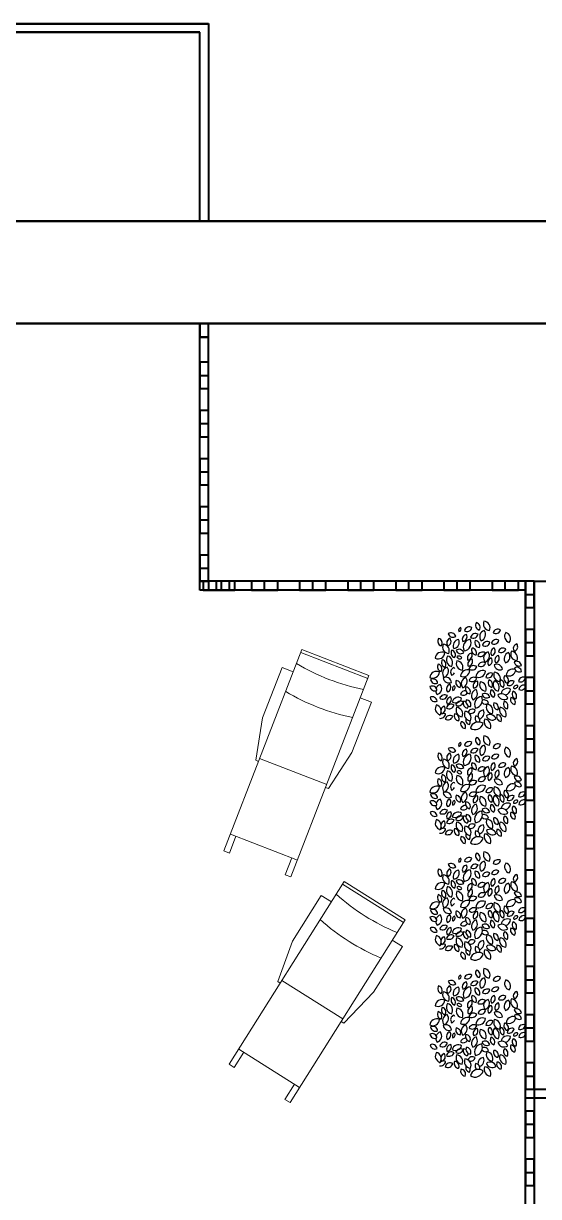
# Model space of a CAD drawing. Header units: inches. Extents: x -422522 to 22891, y -2973 to 414515.
# Drawn here: x 19680 to 19981, y 4748 to 5432 of the extents above; entities that cross this region are included whole.
import ezdxf

# ---------------------------------------------------------------- set-up
doc = ezdxf.new("R2010")
doc.units = ezdxf.units.IN
doc.header["$MEASUREMENT"] = 0
doc.layers.get('0').update_dxf_attribs({"lineweight": 40})
doc.layers.add('ARREDAMENTO', color=8, linetype='Continuous', lineweight=13)

# ---------------------------------------------------------------- blocks, each defined once
blk = doc.blocks.new('SOL')
for p, q in [((-0.6316, 0.1064), (-0.9872, 0.0302)), ((-0.1744, 0.1064), (-0.6316, 0.1064)), ((-0.1744, 0.0048), (-0.1744, 0.1064)), ((-1.6476, -0.6048), (-1.6476, 0.0048)), ((-0.9872, 0.0302), (-0.9872, 0.0048)), ((-0.9618, -0.6048), (-0.9618, 0.0048)), ((0.0034, -0.6048), (0.0034, 0.0048)), ((-0.9872, -0.6302), (-0.9872, -0.6048)), ((-0.6316, -0.7064), (-0.9872, -0.6302)), ((-0.1744, -0.6048), (-0.1744, -0.7064)), ((-0.1744, -0.7064), (-0.6316, -0.7064))]:
    blk.add_line(p, q)
blk.add_lwpolyline([(-1.6476, -0.046), (-1.8, -0.046), (-1.8, 0.0048), (0.0288, 0.0048), (0.0288, -0.6048), (-1.8, -0.6048), (-1.8, -0.554), (-1.6476, -0.554)])
for centre in [(1.4512, -0.3), (1.7052, -0.3)]:
    blk.add_arc(centre, 1.829, 170.40687, 189.59313)

msp = doc.modelspace()

# ---------------------------------------------------------------- linework, layer by layer
for p, q in [((19673.25486, 5431.84005), (19783.25486, 5431.85809)), ((19673.29517, 5431.68492), (19783.29517, 5431.68492)), ((19783.25486, 5431.85809), (19788.25486, 5431.85891)), ((19783.29517, 5431.68492), (19788.29517, 5431.68492)), ((19788.25486, 5431.85891), (19788.27372, 5316.85891)), ((19788.29517, 5431.68492), (19788.29517, 5316.68492)), ((19783.25568, 5426.85809), (19673.25568, 5426.84005)), ((19783.29517, 5426.68492), (19673.29517, 5426.68492)), ((19783.27372, 5316.85809), (19783.25568, 5426.85809)), ((19783.29517, 5316.68492), (19783.29517, 5426.68492)), ((18618.31278, 5316.67576), (20048.94424, 5316.91165)), ((18618.32262, 5316.68396), (20049.2801, 5316.6852)), ((19673.29517, 5316.68492), (19783.29517, 5316.68492)), ((19783.21869, 5234.32029), (19783.30614, 5256.68492)), ((19783.22235, 5234.49345), (19783.30612, 5256.85809)), ((19788.34874, 5106.85792), (19788.29516, 5256.85891)), ((19788.32415, 5106.68393), (19788.29517, 5256.68492)), ((19788.29517, 5249.02674), (19783.18972, 5249.02674)), ((19783.2827, 5101.57847), (19783.21869, 5234.32029)), ((19788.32267, 5106.68393), (19788.32267, 5234.15262)), ((19783.21869, 5226.66211), (19788.32415, 5226.66211)), ((19783.21869, 5198.58211), (19788.32415, 5198.58211)), ((19783.21869, 5170.50211), (19788.32415, 5170.50211)), ((19783.21869, 5142.42211), (19788.32415, 5142.42211)), ((19783.21869, 5114.34211), (19788.32415, 5114.34211)), ((19787.53142, 5106.68393), (19783.21869, 5106.68393)), ((19856.75176, 5101.57847), (19783.2827, 5101.57847)), ((19978.32267, 5106.68393), (19788.32267, 5106.68393)), ((19978.32267, 5106.68393), (19788.34874, 5106.85792)), ((19792.93358, 5101.57847), (19792.93358, 5106.68393)), ((19795.98233, 5101.57847), (19795.98233, 5106.68393)), ((19821.01358, 5101.57847), (19821.01358, 5106.68393)), ((19849.09358, 5101.57847), (19849.09358, 5106.68393)), ((19973.21722, 5101.57847), (19856.75176, 5101.57847)), ((19877.16994, 5101.57847), (19877.16994, 5106.68393)), ((19905.24994, 5101.57847), (19905.24994, 5106.68393)), ((19933.32994, 5101.57847), (19933.32994, 5106.68393)), ((19961.40994, 5101.57847), (19961.40994, 5106.68393)), ((19973.21722, 4979.04756), (19973.21722, 5106.68393)), ((19978.32267, 5106.68393), (20290.34628, 5106.68393)), ((19973.21722, 5099.02575), (19978.32267, 5099.02575)), ((19973.21722, 5070.94575), (19978.32267, 5070.94575)), ((19973.21722, 5042.86575), (19978.32267, 5042.86575)), ((19973.21722, 5014.78575), (19978.32267, 5014.78575)), ((19973.21722, 4986.70575), (19978.32267, 4986.70575)), ((19973.21722, 4838.6512), (19973.21722, 4979.04756)), ((19973.21722, 4958.62938), (19978.32267, 4958.62938)), ((19973.21722, 4930.54938), (19978.32267, 4930.54938)), ((19973.21722, 4902.46938), (19978.32267, 4902.46938)), ((19973.21722, 4874.38938), (19978.32267, 4874.38938)), ((19973.21722, 4846.30938), (19978.32267, 4846.30938)), ((19973.21722, 4698.25484), (19973.21722, 4838.6512)), ((19973.21722, 4818.23302), (19978.32267, 4818.23302)), ((19973.30249, 4805.57401), (20183.40795, 4805.60848)), ((19973.21722, 4790.15302), (19978.32267, 4790.15302)), ((19973.21722, 4762.07302), (19978.32267, 4762.07302))]:
    msp.add_line(p, q)
at = {"color": 5}
for p, q in [((18484.06238, 5316.68396), (20514.24969, 5316.68396)), ((20646.47315, 5256.68393), (18457.36043, 5256.68393)), ((18668.32267, 5256.68393), (20646.90269, 5257.64911))]:
    msp.add_line(p, q, dxfattribs=at)
for points in [[(19788.29641, 5249.20073), (19788.29516, 5256.85891), (19783.1897, 5256.85807), (19783.19096, 5249.19989)], [(19788.29517, 5249.02674), (19788.29517, 5256.68492), (19783.18972, 5256.68492), (19783.18972, 5249.02674)], [(19783.21869, 5234.32029), (19783.21869, 5219.00393), (19788.32415, 5219.00393), (19788.32415, 5234.32029)], [(19783.21869, 5206.24029), (19783.21869, 5190.92393), (19788.32415, 5190.92393), (19788.32415, 5206.24029)], [(19783.21869, 5178.16029), (19783.21869, 5162.84393), (19788.32415, 5162.84393), (19788.32415, 5178.16029)], [(19783.21869, 5150.08029), (19783.21869, 5134.76393), (19788.32415, 5134.76393), (19788.32415, 5150.08029)], [(19783.21869, 5122.00029), (19783.21869, 5106.68393), (19788.32415, 5106.68393), (19788.32415, 5122.00029)], [(19785.2754, 5101.57847), (19800.59176, 5101.57847), (19800.59176, 5106.68393), (19785.2754, 5106.68393)], [(19788.32415, 5101.57847), (19803.64051, 5101.57847), (19803.64051, 5106.68393), (19788.32415, 5106.68393)], [(19813.3554, 5101.57847), (19828.67176, 5101.57847), (19828.67176, 5106.68393), (19813.3554, 5106.68393)], [(19841.4354, 5101.57847), (19856.75176, 5101.57847), (19856.75176, 5106.68393), (19841.4354, 5106.68393)], [(19869.51176, 5101.57847), (19884.82812, 5101.57847), (19884.82812, 5106.68393), (19869.51176, 5106.68393)], [(19897.59176, 5101.57847), (19912.90812, 5101.57847), (19912.90812, 5106.68393), (19897.59176, 5106.68393)], [(19925.67176, 5101.57847), (19940.98812, 5101.57847), (19940.98812, 5106.68393), (19925.67176, 5106.68393)], [(19953.75176, 5101.57847), (19969.06812, 5101.57847), (19969.06812, 5106.68393), (19953.75176, 5106.68393)], [(19973.21722, 5106.68393), (19973.21722, 5091.36756), (19978.32267, 5091.36756), (19978.32267, 5106.68393)], [(19973.21722, 5078.60393), (19973.21722, 5063.28756), (19978.32267, 5063.28756), (19978.32267, 5078.60393)], [(19973.21722, 5050.52393), (19973.21722, 5035.20756), (19978.32267, 5035.20756), (19978.32267, 5050.52393)], [(19973.21722, 5022.44393), (19973.21722, 5007.12756), (19978.32267, 5007.12756), (19978.32267, 5022.44393)], [(19973.21722, 4994.36393), (19973.21722, 4979.04756), (19978.32267, 4979.04756), (19978.32267, 4994.36393)], [(19973.21722, 4966.28756), (19973.21722, 4950.9712), (19978.32267, 4950.9712), (19978.32267, 4966.28756)], [(19973.21722, 4938.20756), (19973.21722, 4922.8912), (19978.32267, 4922.8912), (19978.32267, 4938.20756)], [(19973.21722, 4910.12756), (19973.21722, 4894.8112), (19978.32267, 4894.8112), (19978.32267, 4910.12756)], [(19973.21722, 4882.04756), (19973.21722, 4866.7312), (19978.32267, 4866.7312), (19978.32267, 4882.04756)], [(19973.21722, 4853.96756), (19973.21722, 4838.6512), (19978.32267, 4838.6512), (19978.32267, 4853.96756)], [(19973.21722, 4825.8912), (19973.21722, 4810.57484), (19978.32267, 4810.57484), (19978.32267, 4825.8912)], [(19973.21722, 4797.8112), (19973.21722, 4782.49484), (19978.32267, 4782.49484), (19978.32267, 4797.8112)], [(19973.21722, 4769.7312), (19973.21722, 4754.41484), (19978.32267, 4754.41484), (19978.32267, 4769.7312)]]:
    msp.add_lwpolyline(points, close=True)
for points in [[(19788.34874, 5106.85792), (19978.32267, 5106.68393), (19978.32267, 4396.68393), (19328.32267, 4396.68393)], [(19973.30249, 4805.57401), (19973.30167, 4810.57401), (20188.40713, 4810.6093), (20188.44157, 4600.6093), (19978.44157, 4600.57485), (19978.42435, 4705.57485)]]:
    msp.add_lwpolyline(points)
at = {"layer": 'ARREDAMENTO', "linetype": 'ByBlock', "lineweight": -3}
for points in [[(19946.18111, 5078.21182, 0.535384098), (19944.61868, 5082.60221, 0.500202541)], [(19949.03016, 5083.47074, 0.535384098), (19952.26816, 5078.01223, 0.500202541)], [(19928.1625, 5076.06343, 0.535384098), (19932.59786, 5074.63364, 0.500202541)], [(19934.36421, 5077.36688, 0.535384098), (19935.58324, 5079.66041, 0.500202541)], [(19936.63858, 5071.57141, 0.535384098), (19938.82572, 5075.6864, 0.500202541)], [(19937.63776, 5077.98831, 0.535384098), (19941.97715, 5079.68727, 0.500202541)], [(19941.20717, 5074.08508, 0.535384098), (19945.54655, 5075.78405, 0.500202541)], [(19949.17202, 5078.01899, 0.535384098), (19947.36127, 5072.04242, 0.500202541)], [(19954.36555, 5076.67195, 0.535384098), (19958.70493, 5078.37092, 0.500202541)], [(19963.7616, 5071.05961, 0.535384098), (19961.70313, 5076.84385, 0.500202541)], [(19924.12642, 5068.9736, 0.535384098), (19922.56399, 5073.36399, 0.500202541)], [(19925.27387, 5069.99412, 0.535384098), (19928.51187, 5064.5356, 0.500202541)], [(19927.82813, 5069.00787, 0.535384098), (19929.17937, 5073.46779, 0.500202541)], [(19931.41281, 5067.536, 0.535384098), (19934.17636, 5072.74616, 0.500202541)], [(19937.41695, 5066.16984, 0.535384098), (19940.99516, 5072.90205, 0.500202541)], [(19942.03756, 5067.74922, 0.535384098), (19944.47281, 5063.77602, 0.500202541)], [(19943.94312, 5072.11468, 0.535384098), (19946.37838, 5068.14149, 0.500202541)], [(19948.17741, 5069.43848, 0.535384098), (19952.5168, 5071.13745, 0.500202541)], [(19955.03233, 5067.79841, 0.535384098), (19953.68109, 5063.33849, 0.500202541)], [(19953.37052, 5070.59678, 0.535384098), (19957.70991, 5072.29575, 0.500202541)], [(19961.81124, 5067.26566, 0.535384098), (19957.44774, 5065.62962, 0.500202541)], [(19968.17784, 5070.19518, 0.535384098), (19966.74092, 5065.76212, 0.500202541)], [(19920.54169, 5061.85092, 0.535384098), (19926.20389, 5065.08227, 0.500202541)], [(19926.28029, 5056.48581, 0.535384098), (19924.71785, 5060.87621, 0.500202541)], [(19929.98918, 5057.04431, 0.535384098), (19927.83216, 5063.10548, 0.500202541)], [(19931.83632, 5062.22748, 0.535384098), (19930.27389, 5066.61788, 0.500202541)], [(19932.75077, 5066.49464, 0.535384098), (19937.18613, 5065.06485, 0.500202541)], [(19933.25466, 5060.36859, 0.535384098), (19936.49266, 5054.91007, 0.500202541)], [(19933.23618, 5062.7509, 0.535384098), (19936.14489, 5061.81324, 0.500202541)], [(19939.60706, 5060.70663, 0.535384098), (19941.79421, 5064.82162, 0.500202541)], [(19939.87085, 5057.20768, 0.535384098), (19942.05799, 5061.32267, 0.500202541)], [(19945.36394, 5063.33011, 0.535384098), (19949.70332, 5065.02908, 0.500202541)], [(19951.48183, 5065.54123, 0.535384098), (19949.67109, 5059.56466, 0.500202541)], [(19953.2676, 5062.01121, 0.535384098), (19951.91636, 5057.55129, 0.500202541)], [(19957.42856, 5063.50152, 0.535384098), (19955.99164, 5059.06846, 0.500202541)], [(19963.4237, 5065.10313, 0.535384098), (19961.61296, 5059.12656, 0.500202541)], [(19965.00198, 5065.91683, 0.535384098), (19968.23998, 5060.45831, 0.500202541)], [(19917.43199, 5050.61879, 0.535384098), (19923.10288, 5053.8551, 0.500202541)], [(19922.3639, 5058.41663, 0.535384098), (19924.01675, 5054.05947, 0.500202541)], [(19927.55564, 5056.63763, 0.535384098), (19925.74489, 5050.66106, 0.500202541)], [(19935.23166, 5051.39042, 0.535384098), (19940.83902, 5054.74601, 0.500202541)], [(19944.76528, 5056.80358, 0.535384098), (19940.26519, 5055.59279, 0.500202541)], [(19949.87018, 5054.32961, 0.535384098), (19944.26282, 5050.97402, 0.500202541)], [(19945.6418, 5057.47587, 0.535384098), (19950.0053, 5059.11191, 0.500202541)], [(19955.0585, 5053.74668, 0.535384098), (19958.2965, 5048.28816, 0.500202541)], [(19955.01953, 5057.9743, 0.535384098), (19959.82641, 5055.4095, 0.500202541)], [(19966.69983, 5059.72974, 0.535384098), (19970.85281, 5057.61561, 0.500202541)], [(19970.92064, 5054.14748, 0.535384098), (19966.76766, 5056.26161, 0.500202541)], [(19921.98995, 5047.31676, 0.535384098), (19917.83697, 5049.43088, 0.500202541)], [(19930.08231, 5047.74573, 0.535384098), (19925.27543, 5050.31053, 0.500202541)], [(19927.67329, 5042.21852, 0.535384098), (19929.11021, 5046.65158, 0.500202541)], [(19935.15608, 5044.85061, 0.535384098), (19932.77853, 5048.8586, 0.500202541)], [(19938.45052, 5050.60082, 0.535384098), (19936.63978, 5044.62425, 0.500202541)], [(19940.33657, 5048.91645, 0.535384098), (19944.83665, 5050.12724, 0.500202541)], [(19945.23099, 5048.51235, 0.535384098), (19943.04385, 5044.39736, 0.500202541)], [(19946.83742, 5048.05557, 0.535384098), (19950.07542, 5042.59706, 0.500202541)], [(19954.18924, 5052.98368, 0.535384098), (19950.19044, 5050.5907, 0.500202541)], [(19951.95699, 5049.20152, 0.535384098), (19953.60984, 5044.84436, 0.500202541)], [(19955.11267, 5048.67572, 0.535384098), (19957.26968, 5042.61455, 0.500202541)], [(19958.82156, 5049.23422, 0.535384098), (19960.38399, 5044.84382, 0.500202541)], [(19962.73794, 5047.3034, 0.535384098), (19961.08509, 5051.66056, 0.500202541)], [(19966.58966, 5048.45154, 0.535384098), (19962.59087, 5046.05855, 0.500202541)], [(19973.21722, 5050.52393, 0.535384098), (19969.16981, 5048.21412, 0.500202541)], [(19921.61422, 5043.08129, 0.535384098), (19917.50275, 5045.27504, 0.500202541)], [(19923.2906, 5038.45437, 0.535384098), (19927.6541, 5040.09041, 0.500202541)], [(19930.92459, 5043.07543, 0.535384098), (19931.81093, 5045.80991, 0.500202541)], [(19940.82432, 5041.04082, 0.535384098), (19938.44677, 5045.04882, 0.500202541)], [(19944.42116, 5043.64009, 0.535384098), (19942.61042, 5037.66352, 0.500202541)], [(19952.35107, 5039.22539, 0.535384098), (19947.91571, 5040.65518, 0.500202541)], [(19953.26552, 5043.49255, 0.535384098), (19954.82795, 5039.10215, 0.500202541)], [(19962.89128, 5038.46798, 0.535384098), (19957.10475, 5040.3279, 0.500202541)], [(19966.0378, 5042.55998, 0.535384098), (19967.60023, 5038.16959, 0.500202541)], [(19968.85447, 5045.86144, 0.535384098), (19966.17989, 5044.33509, 0.500202541)], [(19973.43751, 5045.90463, 0.535384098), (19969.43872, 5043.51164, 0.500202541)], [(19917.6027, 5039.07187, 0.535384098), (19921.71417, 5036.87812, 0.500202541)], [(19921.34025, 5034.66042, 0.535384098), (19923.39871, 5028.87619, 0.500202541)], [(19924.42609, 5029.44717, 0.535384098), (19925.77733, 5033.90709, 0.500202541)], [(19931.54611, 5034.45344, 0.535384098), (19927.18261, 5032.8174, 0.500202541)], [(19929.73057, 5039.25375, 0.535384098), (19927.54693, 5035.13689, 0.500202541)], [(19935.99624, 5038.41511, 0.535384098), (19930.53997, 5036.36935, 0.500202541)], [(19936.92443, 5036.28155, 0.535384098), (19932.58505, 5034.58258, 0.500202541)], [(19933.07565, 5033.22297, 0.535384098), (19936.31365, 5027.76445, 0.500202541)], [(19941.15872, 5033.60535, 0.535384098), (19938.72346, 5037.57854, 0.500202541)], [(19947.6849, 5039.5502, 0.535384098), (19944.10668, 5032.81798, 0.500202541)], [(19950.73165, 5035.0033, 0.535384098), (19953.96964, 5029.54479, 0.500202541)], [(19957.1796, 5031.76932, 0.535384098), (19954.80205, 5035.77732, 0.500202541)], [(19958.45817, 5033.20935, 0.535384098), (19961.69617, 5027.75084, 0.500202541)], [(19960.97542, 5036.74644, 0.535384098), (19962.53785, 5032.35604, 0.500202541)], [(19967.04998, 5034.87614, 0.535384098), (19964.67243, 5038.88413, 0.500202541)], [(19930.7977, 5027.96553, 0.535384098), (19926.4342, 5026.32948, 0.500202541)], [(19934.24198, 5025.36203, 0.535384098), (19931.86443, 5029.37003, 0.500202541)], [(19941.0999, 5025.38991, 0.535384098), (19937.8619, 5030.84843, 0.500202541)], [(19949.51741, 5026.29441, 0.535384098), (19952.75541, 5020.83589, 0.500202541)], [(19955.98946, 5026.45364, 0.535384098), (19950.40517, 5028.24856, 0.500202541)], [(19958.9902, 5024.97753, 0.535384098), (19956.61265, 5028.98552, 0.500202541)], [(19938.00936, 5020.81718, 0.535384098), (19935.63181, 5024.82517, 0.500202541)], [(19941.08473, 5021.13487, 0.535384098), (19948.47844, 5023.90706, 0.500202541)], [(19934.36421, 5010.4571, 0.535384098), (19935.58324, 5012.75062, 0.500202541)], [(19937.63776, 5011.07852, 0.535384098), (19941.97715, 5012.77749, 0.500202541)], [(19946.18111, 5011.30203, 0.535384098), (19944.61868, 5015.69243, 0.500202541)], [(19949.03016, 5016.56096, 0.535384098), (19952.26816, 5011.10244, 0.500202541)], [(19924.12642, 5002.06381, 0.535384098), (19922.56399, 5006.4542, 0.500202541)], [(19927.82813, 5002.09808, 0.535384098), (19929.17937, 5006.558, 0.500202541)], [(19928.1625, 5009.15364, 0.535384098), (19932.59786, 5007.72385, 0.500202541)], [(19931.41281, 5000.62621, 0.535384098), (19934.17636, 5005.83637, 0.500202541)], [(19936.63858, 5004.66162, 0.535384098), (19938.82572, 5008.77661, 0.500202541)], [(19937.41695, 4999.26005, 0.535384098), (19940.99516, 5005.99227, 0.500202541)], [(19941.20717, 5007.17529, 0.535384098), (19945.54655, 5008.87426, 0.500202541)], [(19949.17202, 5011.1092, 0.535384098), (19947.36127, 5005.13263, 0.500202541)], [(19953.37052, 5003.687, 0.535384098), (19957.70991, 5005.38597, 0.500202541)], [(19954.36555, 5009.76217, 0.535384098), (19958.70493, 5011.46113, 0.500202541)], [(19963.7616, 5004.14982, 0.535384098), (19961.70313, 5009.93406, 0.500202541)], [(19925.27387, 5003.08433, 0.535384098), (19928.51187, 4997.62582, 0.500202541)], [(19931.83632, 4995.3177, 0.535384098), (19930.27389, 4999.70809, 0.500202541)], [(19932.75077, 4999.58486, 0.535384098), (19937.18613, 4998.15506, 0.500202541)], [(19942.03756, 5000.83943, 0.535384098), (19944.47281, 4996.86624, 0.500202541)], [(19943.94312, 5005.2049, 0.535384098), (19946.37838, 5001.2317, 0.500202541)], [(19948.17741, 5002.52869, 0.535384098), (19952.5168, 5004.22766, 0.500202541)], [(19955.03233, 5000.88863, 0.535384098), (19953.68109, 4996.42871, 0.500202541)], [(19961.81124, 5000.35587, 0.535384098), (19957.44774, 4998.71983, 0.500202541)], [(19965.00198, 4999.00704, 0.535384098), (19968.23998, 4993.54852, 0.500202541)], [(19968.17784, 5003.2854, 0.535384098), (19966.74092, 4998.85234, 0.500202541)], [(19920.54169, 4994.94113, 0.535384098), (19926.20389, 4998.17248, 0.500202541)], [(19926.28029, 4989.57603, 0.535384098), (19924.71785, 4993.96642, 0.500202541)], [(19929.98918, 4990.13453, 0.535384098), (19927.83216, 4996.19569, 0.500202541)], [(19933.25466, 4993.4588, 0.535384098), (19936.49266, 4988.00029, 0.500202541)], [(19933.23618, 4995.84111, 0.535384098), (19936.14489, 4994.90345, 0.500202541)], [(19939.60706, 4993.79684, 0.535384098), (19941.79421, 4997.91183, 0.500202541)], [(19939.87085, 4990.2979, 0.535384098), (19942.05799, 4994.41289, 0.500202541)], [(19945.36394, 4996.42032, 0.535384098), (19949.70332, 4998.11929, 0.500202541)], [(19945.6418, 4990.56608, 0.535384098), (19950.0053, 4992.20212, 0.500202541)], [(19951.48183, 4998.63145, 0.535384098), (19949.67109, 4992.65488, 0.500202541)], [(19953.2676, 4995.10142, 0.535384098), (19951.91636, 4990.6415, 0.500202541)], [(19957.42856, 4996.59173, 0.535384098), (19955.99164, 4992.15867, 0.500202541)], [(19963.4237, 4998.19334, 0.535384098), (19961.61296, 4992.21677, 0.500202541)], [(19966.69983, 4992.81996, 0.535384098), (19970.85281, 4990.70583, 0.500202541)], [(19917.43199, 4983.709, 0.535384098), (19923.10288, 4986.94531, 0.500202541)], [(19922.3639, 4991.50684, 0.535384098), (19924.01675, 4987.14968, 0.500202541)], [(19927.55564, 4989.72784, 0.535384098), (19925.74489, 4983.75127, 0.500202541)], [(19935.23166, 4984.48064, 0.535384098), (19940.83902, 4987.83622, 0.500202541)], [(19944.76528, 4989.8938, 0.535384098), (19940.26519, 4988.683, 0.500202541)], [(19949.87018, 4987.41982, 0.535384098), (19944.26282, 4984.06424, 0.500202541)], [(19954.18924, 4986.0739, 0.535384098), (19950.19044, 4983.68091, 0.500202541)], [(19955.0585, 4986.83689, 0.535384098), (19958.2965, 4981.37838, 0.500202541)], [(19955.01953, 4991.06452, 0.535384098), (19959.82641, 4988.49972, 0.500202541)], [(19970.92064, 4987.2377, 0.535384098), (19966.76766, 4989.35182, 0.500202541)], [(19921.61422, 4976.17151, 0.535384098), (19917.50275, 4978.36526, 0.500202541)], [(19921.98995, 4980.40697, 0.535384098), (19917.83697, 4982.5211, 0.500202541)], [(19930.08231, 4980.83594, 0.535384098), (19925.27543, 4983.40074, 0.500202541)], [(19927.67329, 4975.30873, 0.535384098), (19929.11021, 4979.74179, 0.500202541)], [(19930.92459, 4976.16564, 0.535384098), (19931.81093, 4978.90012, 0.500202541)], [(19935.15608, 4977.94082, 0.535384098), (19932.77853, 4981.94882, 0.500202541)], [(19938.45052, 4983.69103, 0.535384098), (19936.63978, 4977.71446, 0.500202541)], [(19940.33657, 4982.00666, 0.535384098), (19944.83665, 4983.21746, 0.500202541)], [(19945.23099, 4981.60256, 0.535384098), (19943.04385, 4977.48757, 0.500202541)], [(19946.83742, 4981.14579, 0.535384098), (19950.07542, 4975.68727, 0.500202541)], [(19951.95699, 4982.29173, 0.535384098), (19953.60984, 4977.93457, 0.500202541)], [(19955.11267, 4981.76593, 0.535384098), (19957.26968, 4975.70477, 0.500202541)], [(19958.82156, 4982.32443, 0.535384098), (19960.38399, 4977.93404, 0.500202541)], [(19962.73794, 4980.39362, 0.535384098), (19961.08509, 4984.75078, 0.500202541)], [(19966.58966, 4981.54175, 0.535384098), (19962.59087, 4979.14877, 0.500202541)], [(19968.85447, 4978.95166, 0.535384098), (19966.17989, 4977.4253, 0.500202541)], [(19973.21722, 4983.61414, 0.535384098), (19969.16981, 4981.30433, 0.500202541)], [(19973.43751, 4978.99484, 0.535384098), (19969.43872, 4976.60186, 0.500202541)], [(19917.6027, 4972.16209, 0.535384098), (19921.71417, 4969.96833, 0.500202541)], [(19923.2906, 4971.54459, 0.535384098), (19927.6541, 4973.18063, 0.500202541)], [(19929.73057, 4972.34396, 0.535384098), (19927.54693, 4968.22711, 0.500202541)], [(19935.99624, 4971.50532, 0.535384098), (19930.53997, 4969.45956, 0.500202541)], [(19940.82432, 4974.13104, 0.535384098), (19938.44677, 4978.13903, 0.500202541)], [(19944.42116, 4976.7303, 0.535384098), (19942.61042, 4970.75373, 0.500202541)], [(19947.6849, 4972.64041, 0.535384098), (19944.10668, 4965.90819, 0.500202541)], [(19952.35107, 4972.3156, 0.535384098), (19947.91571, 4973.7454, 0.500202541)], [(19953.26552, 4976.58276, 0.535384098), (19954.82795, 4972.19237, 0.500202541)], [(19962.89128, 4971.55819, 0.535384098), (19957.10475, 4973.41812, 0.500202541)], [(19967.04998, 4967.96635, 0.535384098), (19964.67243, 4971.97435, 0.500202541)], [(19966.0378, 4975.6502, 0.535384098), (19967.60023, 4971.2598, 0.500202541)], [(19921.34025, 4967.75064, 0.535384098), (19923.39871, 4961.9664, 0.500202541)], [(19924.42609, 4962.53738, 0.535384098), (19925.77733, 4966.99731, 0.500202541)], [(19931.54611, 4967.54366, 0.535384098), (19927.18261, 4965.90761, 0.500202541)], [(19936.92443, 4969.37176, 0.535384098), (19932.58505, 4967.6728, 0.500202541)], [(19933.07565, 4966.31318, 0.535384098), (19936.31365, 4960.85466, 0.500202541)], [(19941.15872, 4966.69556, 0.535384098), (19938.72346, 4970.66876, 0.500202541)], [(19950.73165, 4968.09352, 0.535384098), (19953.96964, 4962.635, 0.500202541)], [(19957.1796, 4964.85954, 0.535384098), (19954.80205, 4968.86753, 0.500202541)], [(19958.45817, 4966.29957, 0.535384098), (19961.69617, 4960.84105, 0.500202541)], [(19960.97542, 4969.83665, 0.535384098), (19962.53785, 4965.44626, 0.500202541)], [(19930.7977, 4961.05574, 0.535384098), (19926.4342, 4959.4197, 0.500202541)], [(19934.24198, 4958.45225, 0.535384098), (19931.86443, 4962.46024, 0.500202541)], [(19938.00936, 4953.90739, 0.535384098), (19935.63181, 4957.91539, 0.500202541)], [(19941.0999, 4958.48012, 0.535384098), (19937.8619, 4963.93864, 0.500202541)], [(19941.08473, 4954.22509, 0.535384098), (19948.47844, 4956.99727, 0.500202541)], [(19949.51741, 4959.38462, 0.535384098), (19952.75541, 4953.92611, 0.500202541)], [(19955.98946, 4959.54385, 0.535384098), (19950.40517, 4961.33877, 0.500202541)], [(19958.9902, 4958.06774, 0.535384098), (19956.61265, 4962.07573, 0.500202541)], [(19934.36421, 4942.96375, 0.535384098), (19935.58324, 4945.25727, 0.500202541)], [(19937.63776, 4943.58517, 0.535384098), (19941.97715, 4945.28414, 0.500202541)], [(19946.18111, 4943.80868, 0.535384098), (19944.61868, 4948.19908, 0.500202541)], [(19949.03016, 4949.06761, 0.535384098), (19952.26816, 4943.60909, 0.500202541)], [(19954.36555, 4942.26882, 0.535384098), (19958.70493, 4943.96779, 0.500202541)], [(19924.12642, 4934.57046, 0.535384098), (19922.56399, 4938.96086, 0.500202541)], [(19927.82813, 4934.60473, 0.535384098), (19929.17937, 4939.06465, 0.500202541)], [(19928.1625, 4941.6603, 0.535384098), (19932.59786, 4940.2305, 0.500202541)], [(19931.41281, 4933.13287, 0.535384098), (19934.17636, 4938.34303, 0.500202541)], [(19936.63858, 4937.16827, 0.535384098), (19938.82572, 4941.28327, 0.500202541)], [(19937.41695, 4931.7667, 0.535384098), (19940.99516, 4938.49892, 0.500202541)], [(19941.20717, 4939.68194, 0.535384098), (19945.54655, 4941.38091, 0.500202541)], [(19943.94312, 4937.71155, 0.535384098), (19946.37838, 4933.73835, 0.500202541)], [(19949.17202, 4943.61585, 0.535384098), (19947.36127, 4937.63928, 0.500202541)], [(19953.37052, 4936.19365, 0.535384098), (19957.70991, 4937.89262, 0.500202541)], [(19963.7616, 4936.65647, 0.535384098), (19961.70313, 4942.44071, 0.500202541)], [(19920.54169, 4927.44778, 0.535384098), (19926.20389, 4930.67913, 0.500202541)], [(19925.27387, 4935.59099, 0.535384098), (19928.51187, 4930.13247, 0.500202541)], [(19931.83632, 4927.82435, 0.535384098), (19930.27389, 4932.21474, 0.500202541)], [(19932.75077, 4932.09151, 0.535384098), (19937.18613, 4930.66171, 0.500202541)], [(19939.60706, 4926.30349, 0.535384098), (19941.79421, 4930.41848, 0.500202541)], [(19942.03756, 4933.34609, 0.535384098), (19944.47281, 4929.37289, 0.500202541)], [(19945.36394, 4928.92697, 0.535384098), (19949.70332, 4930.62594, 0.500202541)], [(19948.17741, 4935.03535, 0.535384098), (19952.5168, 4936.73431, 0.500202541)], [(19951.48183, 4931.1381, 0.535384098), (19949.67109, 4925.16153, 0.500202541)], [(19955.03233, 4933.39528, 0.535384098), (19953.68109, 4928.93536, 0.500202541)], [(19961.81124, 4932.86253, 0.535384098), (19957.44774, 4931.22648, 0.500202541)], [(19963.4237, 4930.69999, 0.535384098), (19961.61296, 4924.72342, 0.500202541)], [(19965.00198, 4931.51369, 0.535384098), (19968.23998, 4926.05517, 0.500202541)], [(19968.17784, 4935.79205, 0.535384098), (19966.74092, 4931.35899, 0.500202541)], [(19922.3639, 4924.01349, 0.535384098), (19924.01675, 4919.65633, 0.500202541)], [(19926.28029, 4922.08268, 0.535384098), (19924.71785, 4926.47307, 0.500202541)], [(19929.98918, 4922.64118, 0.535384098), (19927.83216, 4928.70234, 0.500202541)], [(19933.25466, 4925.96545, 0.535384098), (19936.49266, 4920.50694, 0.500202541)], [(19933.23618, 4928.34776, 0.535384098), (19936.14489, 4927.4101, 0.500202541)], [(19939.87085, 4922.80455, 0.535384098), (19942.05799, 4926.91954, 0.500202541)], [(19945.6418, 4923.07274, 0.535384098), (19950.0053, 4924.70878, 0.500202541)], [(19953.2676, 4927.60807, 0.535384098), (19951.91636, 4923.14815, 0.500202541)], [(19955.01953, 4923.57117, 0.535384098), (19959.82641, 4921.00637, 0.500202541)], [(19957.42856, 4929.09838, 0.535384098), (19955.99164, 4924.66532, 0.500202541)], [(19966.69983, 4925.32661, 0.535384098), (19970.85281, 4923.21248, 0.500202541)], [(19917.43199, 4916.21565, 0.535384098), (19923.10288, 4919.45196, 0.500202541)], [(19927.55564, 4922.23449, 0.535384098), (19925.74489, 4916.25792, 0.500202541)], [(19935.23166, 4916.98729, 0.535384098), (19940.83902, 4920.34287, 0.500202541)], [(19944.76528, 4922.40045, 0.535384098), (19940.26519, 4921.18965, 0.500202541)], [(19949.87018, 4919.92647, 0.535384098), (19944.26282, 4916.57089, 0.500202541)], [(19954.18924, 4918.58055, 0.535384098), (19950.19044, 4916.18757, 0.500202541)], [(19955.0585, 4919.34354, 0.535384098), (19958.2965, 4913.88503, 0.500202541)], [(19962.73794, 4912.90027, 0.535384098), (19961.08509, 4917.25743, 0.500202541)], [(19970.92064, 4919.74435, 0.535384098), (19966.76766, 4921.85848, 0.500202541)], [(19921.61422, 4908.67816, 0.535384098), (19917.50275, 4910.87191, 0.500202541)], [(19921.98995, 4912.91362, 0.535384098), (19917.83697, 4915.02775, 0.500202541)], [(19930.08231, 4913.34259, 0.535384098), (19925.27543, 4915.90739, 0.500202541)], [(19927.67329, 4907.81538, 0.535384098), (19929.11021, 4912.24844, 0.500202541)], [(19930.92459, 4908.67229, 0.535384098), (19931.81093, 4911.40678, 0.500202541)], [(19935.15608, 4910.44747, 0.535384098), (19932.77853, 4914.45547, 0.500202541)], [(19938.45052, 4916.19768, 0.535384098), (19936.63978, 4910.22112, 0.500202541)], [(19940.82432, 4906.63769, 0.535384098), (19938.44677, 4910.64568, 0.500202541)], [(19940.33657, 4914.51331, 0.535384098), (19944.83665, 4915.72411, 0.500202541)], [(19945.23099, 4914.10922, 0.535384098), (19943.04385, 4909.99422, 0.500202541)], [(19946.83742, 4913.65244, 0.535384098), (19950.07542, 4908.19392, 0.500202541)], [(19951.95699, 4914.79838, 0.535384098), (19953.60984, 4910.44122, 0.500202541)], [(19955.11267, 4914.27258, 0.535384098), (19957.26968, 4908.21142, 0.500202541)], [(19958.82156, 4914.83108, 0.535384098), (19960.38399, 4910.44069, 0.500202541)], [(19966.58966, 4914.0484, 0.535384098), (19962.59087, 4911.65542, 0.500202541)], [(19968.85447, 4911.45831, 0.535384098), (19966.17989, 4909.93195, 0.500202541)], [(19973.21722, 4916.12079, 0.535384098), (19969.16981, 4913.81098, 0.500202541)], [(19973.43751, 4911.50149, 0.535384098), (19969.43872, 4909.10851, 0.500202541)], [(19917.6027, 4904.66874, 0.535384098), (19921.71417, 4902.47499, 0.500202541)], [(19923.2906, 4904.05124, 0.535384098), (19927.6541, 4905.68728, 0.500202541)], [(19929.73057, 4904.85061, 0.535384098), (19927.54693, 4900.73376, 0.500202541)], [(19935.99624, 4904.01198, 0.535384098), (19930.53997, 4901.96621, 0.500202541)], [(19941.15872, 4899.20221, 0.535384098), (19938.72346, 4903.17541, 0.500202541)], [(19944.42116, 4909.23695, 0.535384098), (19942.61042, 4903.26038, 0.500202541)], [(19947.6849, 4905.14706, 0.535384098), (19944.10668, 4898.41484, 0.500202541)], [(19952.35107, 4904.82225, 0.535384098), (19947.91571, 4906.25205, 0.500202541)], [(19953.26552, 4909.08941, 0.535384098), (19954.82795, 4904.69902, 0.500202541)], [(19962.89128, 4904.06484, 0.535384098), (19957.10475, 4905.92477, 0.500202541)], [(19967.04998, 4900.473, 0.535384098), (19964.67243, 4904.481, 0.500202541)], [(19966.0378, 4908.15685, 0.535384098), (19967.60023, 4903.76646, 0.500202541)], [(19921.34025, 4900.25729, 0.535384098), (19923.39871, 4894.47305, 0.500202541)], [(19924.42609, 4895.04404, 0.535384098), (19925.77733, 4899.50396, 0.500202541)], [(19931.54611, 4900.05031, 0.535384098), (19927.18261, 4898.41427, 0.500202541)], [(19936.92443, 4901.87842, 0.535384098), (19932.58505, 4900.17945, 0.500202541)], [(19933.07565, 4898.81983, 0.535384098), (19936.31365, 4893.36132, 0.500202541)], [(19941.0999, 4890.98678, 0.535384098), (19937.8619, 4896.44529, 0.500202541)], [(19950.73165, 4900.60017, 0.535384098), (19953.96964, 4895.14165, 0.500202541)], [(19957.1796, 4897.36619, 0.535384098), (19954.80205, 4901.37418, 0.500202541)], [(19958.45817, 4898.80622, 0.535384098), (19961.69617, 4893.3477, 0.500202541)], [(19960.97542, 4902.3433, 0.535384098), (19962.53785, 4897.95291, 0.500202541)], [(19930.7977, 4893.56239, 0.535384098), (19926.4342, 4891.92635, 0.500202541)], [(19934.24198, 4890.9589, 0.535384098), (19931.86443, 4894.96689, 0.500202541)], [(19938.00936, 4886.41404, 0.535384098), (19935.63181, 4890.42204, 0.500202541)], [(19941.08473, 4886.73174, 0.535384098), (19948.47844, 4889.50392, 0.500202541)], [(19949.51741, 4891.89128, 0.535384098), (19952.75541, 4886.43276, 0.500202541)], [(19955.98946, 4892.0505, 0.535384098), (19950.40517, 4893.84542, 0.500202541)], [(19958.9902, 4890.57439, 0.535384098), (19956.61265, 4894.58239, 0.500202541)], [(19934.36421, 4874.79762, 0.535384098), (19935.58324, 4877.09115, 0.500202541)], [(19937.63776, 4875.41905, 0.535384098), (19941.97715, 4877.11802, 0.500202541)], [(19946.18111, 4875.64256, 0.535384098), (19944.61868, 4880.03295, 0.500202541)], [(19949.03016, 4880.90149, 0.535384098), (19952.26816, 4875.44297, 0.500202541)], [(19954.36555, 4874.10269, 0.535384098), (19958.70493, 4875.80166, 0.500202541)], [(19924.12642, 4866.40434, 0.535384098), (19922.56399, 4870.79473, 0.500202541)], [(19927.82813, 4866.43861, 0.535384098), (19929.17937, 4870.89853, 0.500202541)], [(19928.1625, 4873.49417, 0.535384098), (19932.59786, 4872.06438, 0.500202541)], [(19931.41281, 4864.96674, 0.535384098), (19934.17636, 4870.1769, 0.500202541)], [(19936.63858, 4869.00215, 0.535384098), (19938.82572, 4873.11714, 0.500202541)], [(19937.41695, 4863.60058, 0.535384098), (19940.99516, 4870.33279, 0.500202541)], [(19941.20717, 4871.51582, 0.535384098), (19945.54655, 4873.21479, 0.500202541)], [(19943.94312, 4869.54542, 0.535384098), (19946.37838, 4865.57223, 0.500202541)], [(19949.17202, 4875.44973, 0.535384098), (19947.36127, 4869.47316, 0.500202541)], [(19948.17741, 4866.86922, 0.535384098), (19952.5168, 4868.56819, 0.500202541)], [(19953.37052, 4868.02752, 0.535384098), (19957.70991, 4869.72649, 0.500202541)], [(19963.7616, 4868.49035, 0.535384098), (19961.70313, 4874.27459, 0.500202541)], [(19920.54169, 4859.28166, 0.535384098), (19926.20389, 4862.51301, 0.500202541)], [(19925.27387, 4867.42486, 0.535384098), (19928.51187, 4861.96635, 0.500202541)], [(19931.83632, 4859.65823, 0.535384098), (19930.27389, 4864.04862, 0.500202541)], [(19932.75077, 4863.92538, 0.535384098), (19937.18613, 4862.49559, 0.500202541)], [(19939.60706, 4858.13737, 0.535384098), (19941.79421, 4862.25236, 0.500202541)], [(19942.03756, 4865.17996, 0.535384098), (19944.47281, 4861.20677, 0.500202541)], [(19945.36394, 4860.76085, 0.535384098), (19949.70332, 4862.45982, 0.500202541)], [(19951.48183, 4862.97197, 0.535384098), (19949.67109, 4856.9954, 0.500202541)], [(19955.03233, 4865.22916, 0.535384098), (19953.68109, 4860.76923, 0.500202541)], [(19961.81124, 4864.6964, 0.535384098), (19957.44774, 4863.06036, 0.500202541)], [(19963.4237, 4862.53387, 0.535384098), (19961.61296, 4856.5573, 0.500202541)], [(19965.00198, 4863.34757, 0.535384098), (19968.23998, 4857.88905, 0.500202541)], [(19968.17784, 4867.62592, 0.535384098), (19966.74092, 4863.19286, 0.500202541)], [(19922.3639, 4855.84737, 0.535384098), (19924.01675, 4851.49021, 0.500202541)], [(19926.28029, 4853.91656, 0.535384098), (19924.71785, 4858.30695, 0.500202541)], [(19929.98918, 4854.47506, 0.535384098), (19927.83216, 4860.53622, 0.500202541)], [(19933.25466, 4857.79933, 0.535384098), (19936.49266, 4852.34082, 0.500202541)], [(19933.23618, 4860.18164, 0.535384098), (19936.14489, 4859.24398, 0.500202541)], [(19939.87085, 4854.63842, 0.535384098), (19942.05799, 4858.75341, 0.500202541)], [(19945.6418, 4854.90661, 0.535384098), (19950.0053, 4856.54265, 0.500202541)], [(19953.2676, 4859.44195, 0.535384098), (19951.91636, 4854.98203, 0.500202541)], [(19955.01953, 4855.40505, 0.535384098), (19959.82641, 4852.84025, 0.500202541)], [(19957.42856, 4860.93226, 0.535384098), (19955.99164, 4856.4992, 0.500202541)], [(19966.69983, 4857.16048, 0.535384098), (19970.85281, 4855.04636, 0.500202541)], [(19917.43199, 4848.04953, 0.535384098), (19923.10288, 4851.28584, 0.500202541)], [(19927.55564, 4854.06837, 0.535384098), (19925.74489, 4848.0918, 0.500202541)], [(19935.23166, 4848.82117, 0.535384098), (19940.83902, 4852.17675, 0.500202541)], [(19944.76528, 4854.23433, 0.535384098), (19940.26519, 4853.02353, 0.500202541)], [(19949.87018, 4851.76035, 0.535384098), (19944.26282, 4848.40477, 0.500202541)], [(19954.18924, 4850.41443, 0.535384098), (19950.19044, 4848.02144, 0.500202541)], [(19955.0585, 4851.17742, 0.535384098), (19958.2965, 4845.71891, 0.500202541)], [(19962.73794, 4844.73415, 0.535384098), (19961.08509, 4849.0913, 0.500202541)], [(19970.92064, 4851.57822, 0.535384098), (19966.76766, 4853.69235, 0.500202541)], [(19921.61422, 4840.51203, 0.535384098), (19917.50275, 4842.70579, 0.500202541)], [(19921.98995, 4844.7475, 0.535384098), (19917.83697, 4846.86163, 0.500202541)], [(19930.08231, 4845.17647, 0.535384098), (19925.27543, 4847.74127, 0.500202541)], [(19927.67329, 4839.64926, 0.535384098), (19929.11021, 4844.08232, 0.500202541)], [(19930.92459, 4840.50617, 0.535384098), (19931.81093, 4843.24065, 0.500202541)], [(19935.15608, 4842.28135, 0.535384098), (19932.77853, 4846.28935, 0.500202541)], [(19938.45052, 4848.03156, 0.535384098), (19936.63978, 4842.05499, 0.500202541)], [(19940.82432, 4838.47157, 0.535384098), (19938.44677, 4842.47956, 0.500202541)], [(19940.33657, 4846.34719, 0.535384098), (19944.83665, 4847.55799, 0.500202541)], [(19945.23099, 4845.94309, 0.535384098), (19943.04385, 4841.8281, 0.500202541)], [(19946.83742, 4845.48631, 0.535384098), (19950.07542, 4840.0278, 0.500202541)], [(19951.95699, 4846.63226, 0.535384098), (19953.60984, 4842.2751, 0.500202541)], [(19955.11267, 4846.10646, 0.535384098), (19957.26968, 4840.0453, 0.500202541)], [(19958.82156, 4846.66496, 0.535384098), (19960.38399, 4842.27457, 0.500202541)], [(19966.58966, 4845.88228, 0.535384098), (19962.59087, 4843.48929, 0.500202541)], [(19968.85447, 4843.29219, 0.535384098), (19966.17989, 4841.76583, 0.500202541)], [(19973.21722, 4847.95467, 0.535384098), (19969.16981, 4845.64486, 0.500202541)], [(19973.43751, 4843.33537, 0.535384098), (19969.43872, 4840.94239, 0.500202541)], [(19917.6027, 4836.50261, 0.535384098), (19921.71417, 4834.30886, 0.500202541)], [(19923.2906, 4835.88511, 0.535384098), (19927.6541, 4837.52115, 0.500202541)], [(19929.73057, 4836.68449, 0.535384098), (19927.54693, 4832.56763, 0.500202541)], [(19935.99624, 4835.84585, 0.535384098), (19930.53997, 4833.80009, 0.500202541)], [(19941.15872, 4831.03609, 0.535384098), (19938.72346, 4835.00929, 0.500202541)], [(19944.42116, 4841.07083, 0.535384098), (19942.61042, 4835.09426, 0.500202541)], [(19947.6849, 4836.98094, 0.535384098), (19944.10668, 4830.24872, 0.500202541)], [(19952.35107, 4836.65613, 0.535384098), (19947.91571, 4838.08593, 0.500202541)], [(19953.26552, 4840.92329, 0.535384098), (19954.82795, 4836.5329, 0.500202541)], [(19962.89128, 4835.89872, 0.535384098), (19957.10475, 4837.75864, 0.500202541)], [(19967.04998, 4832.30688, 0.535384098), (19964.67243, 4836.31487, 0.500202541)], [(19966.0378, 4839.99073, 0.535384098), (19967.60023, 4835.60033, 0.500202541)], [(19921.34025, 4832.09117, 0.535384098), (19923.39871, 4826.30693, 0.500202541)], [(19924.42609, 4826.87791, 0.535384098), (19925.77733, 4831.33783, 0.500202541)], [(19931.54611, 4831.88418, 0.535384098), (19927.18261, 4830.24814, 0.500202541)], [(19936.92443, 4833.71229, 0.535384098), (19932.58505, 4832.01332, 0.500202541)], [(19933.07565, 4830.65371, 0.535384098), (19936.31365, 4825.19519, 0.500202541)], [(19941.0999, 4822.82065, 0.535384098), (19937.8619, 4828.27917, 0.500202541)], [(19950.73165, 4832.43404, 0.535384098), (19953.96964, 4826.97553, 0.500202541)], [(19957.1796, 4829.20006, 0.535384098), (19954.80205, 4833.20806, 0.500202541)], [(19958.45817, 4830.64009, 0.535384098), (19961.69617, 4825.18158, 0.500202541)], [(19960.97542, 4834.17718, 0.535384098), (19962.53785, 4829.78678, 0.500202541)], [(19930.7977, 4825.39627, 0.535384098), (19926.4342, 4823.76023, 0.500202541)], [(19934.24198, 4822.79278, 0.535384098), (19931.86443, 4826.80077, 0.500202541)], [(19938.00936, 4818.24792, 0.535384098), (19935.63181, 4822.25592, 0.500202541)], [(19941.08473, 4818.56561, 0.535384098), (19948.47844, 4821.3378, 0.500202541)], [(19949.51741, 4823.72515, 0.535384098), (19952.75541, 4818.26664, 0.500202541)], [(19955.98946, 4823.88438, 0.535384098), (19950.40517, 4825.6793, 0.500202541)], [(19958.9902, 4822.40827, 0.535384098), (19956.61265, 4826.41626, 0.500202541)]]:
    msp.add_lwpolyline(points, format="xyb", close=True, dxfattribs=at)
for points in [[(19931.93154, 5055.62642, 0.076844904), (19931.49495, 5056.36219, 0.500202541), (19930.14371, 5051.90227, 0.535384098)], [(19967.09847, 5055.33333, 0.485782749), (19961.99897, 5051.86494, 0.4681295), (19967.59541, 5054.68401, 0.535384098)], [(19930.14371, 5051.90227, 0.202477847), (19931.81946, 5053.29397, 0.500202541)], [(19920.92174, 5042.85779, 0.155176715), (19921.67814, 5040.61691, 0.535384098)], [(19921.67814, 5040.61691, 0.535384098), (19923.48889, 5046.59347, 0.217068745), (19921.18069, 5044.32599, 0.535384098)], [(19938.42392, 5042.87972, 0.382111494), (19935.39852, 5040.69095, 0.410996986), (19939.39018, 5041.60648, 0.535384098)], [(19964.56015, 5043.86912, 0.497857068), (19958.95732, 5041.09776, 0.500202541)], [(19961.52144, 5040.42721, 0.308609921), (19964.56015, 5043.86912, 0.535384098)], [(19938.52839, 5036.26077, 0.136045043), (19937.1097, 5036.73519, 0.500202541), (19939.48724, 5032.7272, 0.535384098)], [(19939.48724, 5032.7272, 0.128884289), (19939.75726, 5034.1211, 0.500202541)], [(19947.87588, 5035.97007, 0.379729019), (19951.71836, 5035.54882, 0.535384098)], [(19951.71836, 5035.54882, 0.427879431), (19948.13601, 5037.43887, 0.500202541)], [(19926.63012, 5029.34278, 0.373165246), (19923.07565, 5028.43591, 0.500202541)], [(19923.13751, 5026.85594, 0.439069733), (19926.63012, 5029.34278, 0.535384098)], [(19938.51834, 5026.74843, 0.439965), (19940.48316, 5023.11782, 0.209360725), (19940.88521, 5025.41909, 0.535384098)], [(19943.89468, 5031.63496, 0.493715136), (19939.65733, 5030.29028, 0.500202541)], [(19940.53028, 5029.55374, 0.391787331), (19943.89468, 5031.63496, 0.535384098)], [(19946.60762, 5024.621, 0.473768273), (19944.04205, 5028.11308, 0.350042245), (19945.05002, 5024.62368, 0.535384098)], [(19948.74016, 5031.65742, 0.411153934), (19945.43392, 5027.65652, 0.500202541)], [(19946.48431, 5026.38395, 0.44906658), (19948.74016, 5031.65742, 0.535384098)], [(19931.93154, 4988.71663, 0.076844904), (19931.49495, 4989.4524, 0.500202541), (19930.14371, 4984.99248, 0.535384098)], [(19930.14371, 4984.99248, 0.202477847), (19931.81946, 4986.38418, 0.500202541)], [(19967.09847, 4988.42355, 0.485782749), (19961.99897, 4984.95515, 0.4681295), (19967.59541, 4987.77423, 0.535384098)], [(19921.67814, 4973.70712, 0.535384098), (19923.48889, 4979.68369, 0.217068745), (19921.18069, 4977.41621, 0.535384098)], [(19920.92174, 4975.948, 0.155176715), (19921.67814, 4973.70712, 0.535384098)], [(19938.42392, 4975.96994, 0.382111494), (19935.39852, 4973.78117, 0.410996986), (19939.39018, 4974.69669, 0.535384098)], [(19964.56015, 4976.95933, 0.497857068), (19958.95732, 4974.18797, 0.500202541)], [(19961.52144, 4973.51742, 0.308609921), (19964.56015, 4976.95933, 0.535384098)], [(19938.52839, 4969.35099, 0.136045043), (19937.1097, 4969.8254, 0.500202541), (19939.48724, 4965.81741, 0.535384098)], [(19939.48724, 4965.81741, 0.128884289), (19939.75726, 4967.21132, 0.500202541)], [(19943.89468, 4964.72517, 0.493715136), (19939.65733, 4963.3805, 0.500202541)], [(19940.53028, 4962.64395, 0.391787331), (19943.89468, 4964.72517, 0.535384098)], [(19948.74016, 4964.74763, 0.411153934), (19945.43392, 4960.74674, 0.500202541)], [(19946.48431, 4959.47417, 0.44906658), (19948.74016, 4964.74763, 0.535384098)], [(19947.87588, 4969.06028, 0.379729019), (19951.71836, 4968.63903, 0.535384098)], [(19951.71836, 4968.63903, 0.427879431), (19948.13601, 4970.52908, 0.500202541)], [(19926.63012, 4962.43299, 0.373165246), (19923.07565, 4961.52612, 0.500202541)], [(19923.13751, 4959.94615, 0.439069733), (19926.63012, 4962.43299, 0.535384098)], [(19938.51834, 4959.83864, 0.439965), (19940.48316, 4956.20803, 0.209360725), (19940.88521, 4958.5093, 0.535384098)], [(19946.60762, 4957.71121, 0.473768273), (19944.04205, 4961.2033, 0.350042245), (19945.05002, 4957.71389, 0.535384098)], [(19931.93154, 4921.22328, 0.076844904), (19931.49495, 4921.95905, 0.500202541), (19930.14371, 4917.49913, 0.535384098)], [(19930.14371, 4917.49913, 0.202477847), (19931.81946, 4918.89083, 0.500202541)], [(19967.09847, 4920.9302, 0.485782749), (19961.99897, 4917.4618, 0.4681295), (19967.59541, 4920.28088, 0.535384098)], [(19921.67814, 4906.21377, 0.535384098), (19923.48889, 4912.19034, 0.217068745), (19921.18069, 4909.92286, 0.535384098)], [(19964.56015, 4909.46598, 0.497857068), (19958.95732, 4906.69462, 0.500202541)], [(19920.92174, 4908.45465, 0.155176715), (19921.67814, 4906.21377, 0.535384098)], [(19938.42392, 4908.47659, 0.382111494), (19935.39852, 4906.28782, 0.410996986), (19939.39018, 4907.20334, 0.535384098)], [(19951.71836, 4901.14568, 0.427879431), (19948.13601, 4903.03573, 0.500202541)], [(19961.52144, 4906.02407, 0.308609921), (19964.56015, 4909.46598, 0.535384098)], [(19938.52839, 4901.85764, 0.136045043), (19937.1097, 4902.33206, 0.500202541), (19939.48724, 4898.32406, 0.535384098)], [(19939.48724, 4898.32406, 0.128884289), (19939.75726, 4899.71797, 0.500202541)], [(19943.89468, 4897.23182, 0.493715136), (19939.65733, 4895.88715, 0.500202541)], [(19940.53028, 4895.15061, 0.391787331), (19943.89468, 4897.23182, 0.535384098)], [(19948.74016, 4897.25428, 0.411153934), (19945.43392, 4893.25339, 0.500202541)], [(19946.48431, 4891.98082, 0.44906658), (19948.74016, 4897.25428, 0.535384098)], [(19947.87588, 4901.56693, 0.379729019), (19951.71836, 4901.14568, 0.535384098)], [(19926.63012, 4894.93964, 0.373165246), (19923.07565, 4894.03277, 0.500202541)], [(19923.13751, 4892.45281, 0.439069733), (19926.63012, 4894.93964, 0.535384098)], [(19938.51834, 4892.34529, 0.439965), (19940.48316, 4888.71468, 0.209360725), (19940.88521, 4891.01596, 0.535384098)], [(19946.60762, 4890.21787, 0.473768273), (19944.04205, 4893.70995, 0.350042245), (19945.05002, 4890.22054, 0.535384098)], [(19931.93154, 4853.05716, 0.076844904), (19931.49495, 4853.79293, 0.500202541), (19930.14371, 4849.33301, 0.535384098)], [(19930.14371, 4849.33301, 0.202477847), (19931.81946, 4850.72471, 0.500202541)], [(19967.09847, 4852.76407, 0.485782749), (19961.99897, 4849.29568, 0.4681295), (19967.59541, 4852.11476, 0.535384098)], [(19921.67814, 4838.04765, 0.535384098), (19923.48889, 4844.02422, 0.217068745), (19921.18069, 4841.75673, 0.535384098)], [(19964.56015, 4841.29986, 0.497857068), (19958.95732, 4838.5285, 0.500202541)], [(19920.92174, 4840.28853, 0.155176715), (19921.67814, 4838.04765, 0.535384098)], [(19938.42392, 4840.31046, 0.382111494), (19935.39852, 4838.1217, 0.410996986), (19939.39018, 4839.03722, 0.535384098)], [(19951.71836, 4832.97956, 0.427879431), (19948.13601, 4834.86961, 0.500202541)], [(19961.52144, 4837.85795, 0.308609921), (19964.56015, 4841.29986, 0.535384098)], [(19938.52839, 4833.69151, 0.136045043), (19937.1097, 4834.16593, 0.500202541), (19939.48724, 4830.15794, 0.535384098)], [(19939.48724, 4830.15794, 0.128884289), (19939.75726, 4831.55184, 0.500202541)], [(19943.89468, 4829.0657, 0.493715136), (19939.65733, 4827.72102, 0.500202541)], [(19940.53028, 4826.98448, 0.391787331), (19943.89468, 4829.0657, 0.535384098)], [(19948.74016, 4829.08816, 0.411153934), (19945.43392, 4825.08727, 0.500202541)], [(19946.48431, 4823.8147, 0.44906658), (19948.74016, 4829.08816, 0.535384098)], [(19947.87588, 4833.40081, 0.379729019), (19951.71836, 4832.97956, 0.535384098)], [(19926.63012, 4826.77352, 0.373165246), (19923.07565, 4825.86665, 0.500202541)], [(19923.13751, 4824.28668, 0.439069733), (19926.63012, 4826.77352, 0.535384098)], [(19938.51834, 4824.17917, 0.439965), (19940.48316, 4820.54856, 0.209360725), (19940.88521, 4822.84983, 0.535384098)], [(19946.60762, 4822.05174, 0.473768273), (19944.04205, 4825.54382, 0.350042245), (19945.05002, 4822.05442, 0.535384098)]]:
    msp.add_lwpolyline(points, format="xyb", dxfattribs=at)

# ---------------------------------------------------------------- block references
at = {"layer": 'ARREDAMENTO'}
for p, xscale, yscale, zscale, rotation in [((19880.90988, 5049.9645), -68.82389210178923, 68.8238921017892, 68.8238921017892, 248.7735717748078), ((19901.62362, 4907.77241), -68.82389210178916, 68.82389210178916, 68.82389210178916, 237.7936038915259)]:
    msp.add_blockref('SOL', p, dxfattribs=dict(at, xscale=xscale, yscale=yscale, zscale=zscale, rotation=rotation))

doc.saveas('drawing.dxf')
